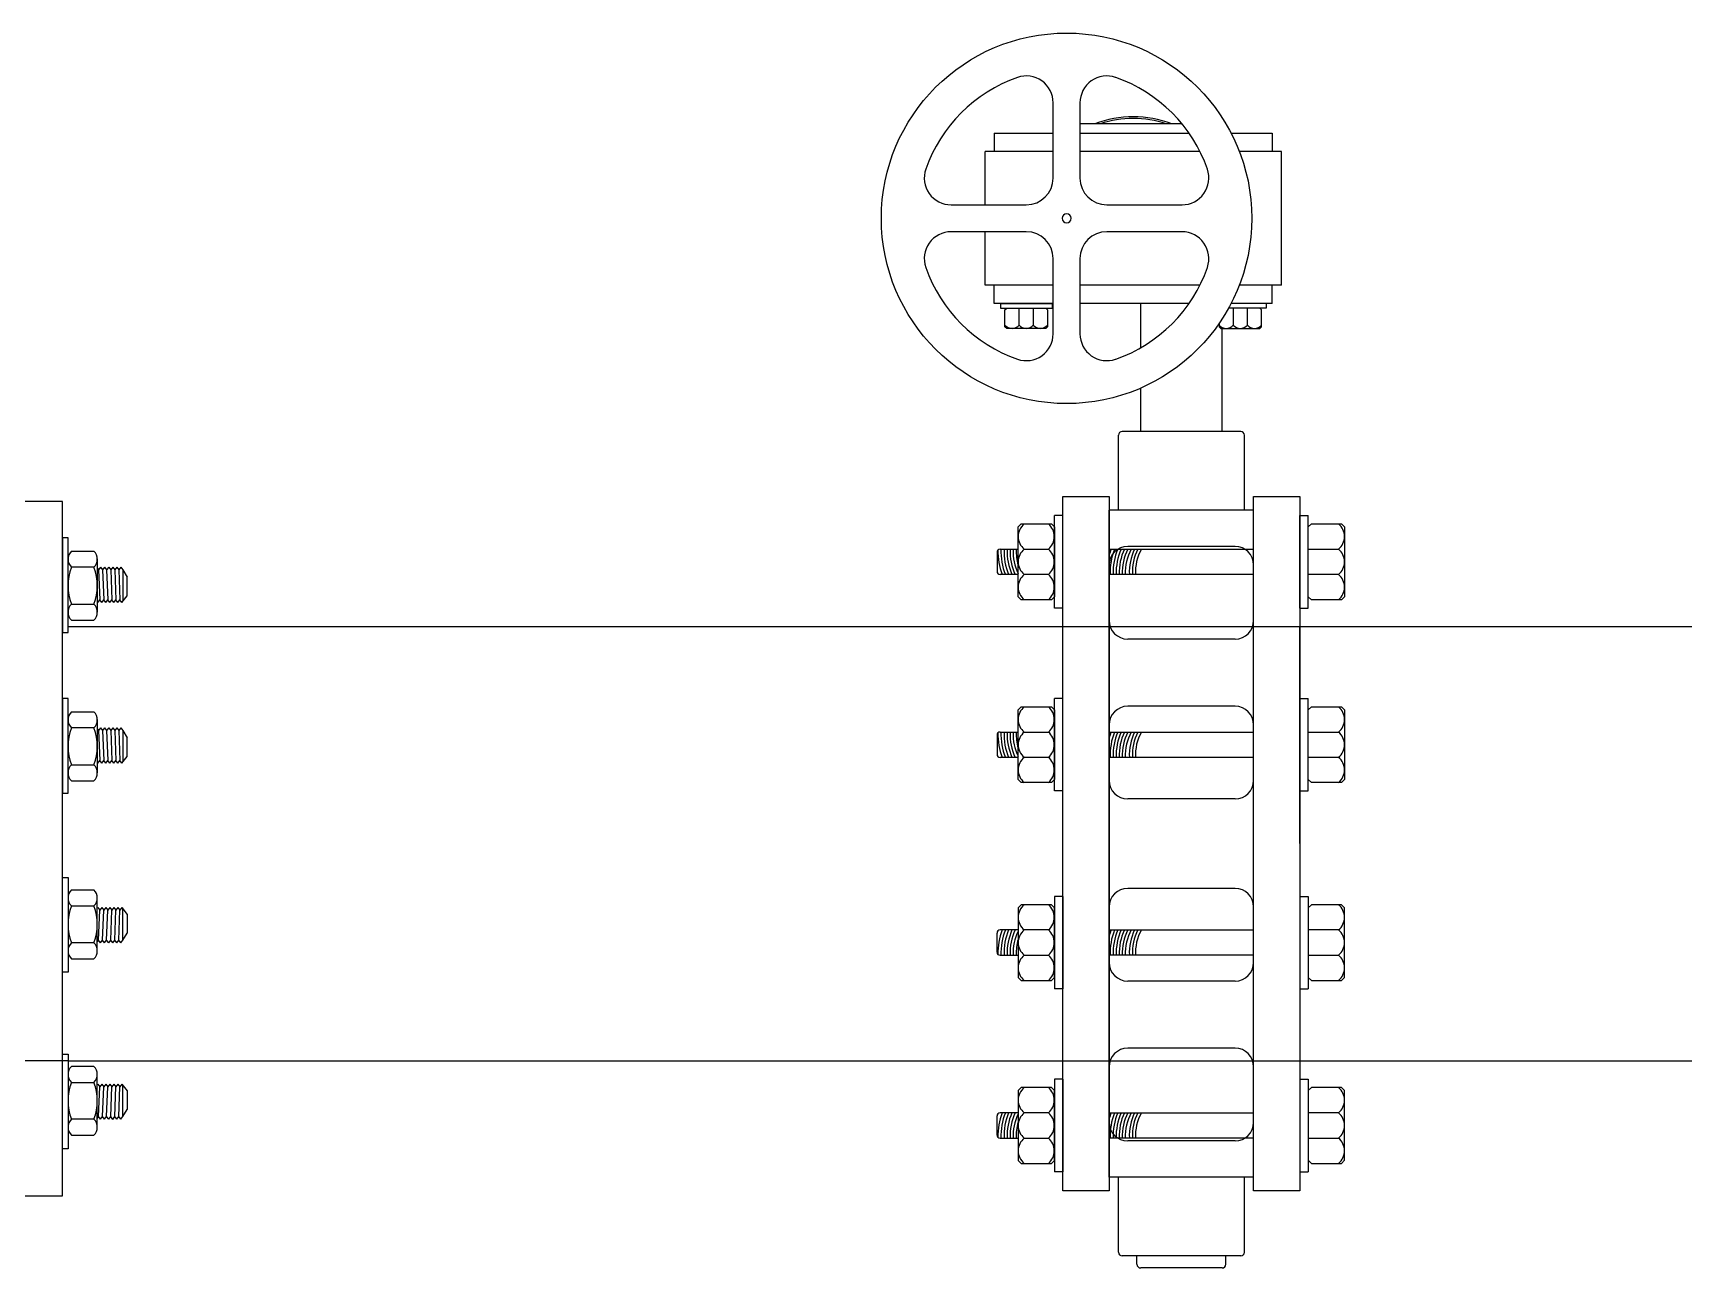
# Model space of a CAD drawing. Header units: inches. Extents: x 51172 to 63334, y -27893 to -10796.
# Drawn here: x 56616.5 to 56996.8, y -27182.1 to -26897.7 of the extents above; entities that cross this region are included whole.
import ezdxf

# ---------------------------------------------------------------- set-up
doc = ezdxf.new("R2010")
doc.units = ezdxf.units.IN
doc.header["$MEASUREMENT"] = 0

msp = doc.modelspace()

# ---------------------------------------------------------------- linework, layer by layer
at = {"linetype": 'Continuous'}
for p, q in [((56851.51, -26931.06), (56851.51, -26913.73)), ((56857.7, -26913.73), (56857.7, -26931.06)), ((56828, -26937.25), (56845.33, -26937.25)), ((56863.88, -26937.25), (56881.21, -26937.25)), ((56845.33, -26943.43), (56828, -26943.43)), ((56881.21, -26943.43), (56863.88, -26943.43)), ((56851.51, -26966.94), (56851.51, -26949.61)), ((56857.7, -26949.61), (56857.7, -26966.94)), ((56839.35, -26959.97), (56839.35, -26961.05)), ((56839.35, -26959.97), (56851.27, -26959.97)), ((56839.35, -26961.05), (56851.27, -26961.05)), ((56840.42, -26961.44), (56840.81, -26961.05)), ((56840.42, -26965.35), (56840.42, -26961.44)), ((56843.68, -26964.94), (56843.68, -26961.05)), ((56846.94, -26961.05), (56846.94, -26964.94)), ((56850.19, -26961.44), (56849.8, -26961.05)), ((56850.19, -26961.44), (56850.19, -26965.35)), ((56851.27, -26959.97), (56851.27, -26961.05)), ((56900.59, -26961.05), (56891.92, -26961.05)), ((56900.59, -26959.97), (56892.49, -26959.97)), ((56893, -26961.05), (56893, -26964.94)), ((56896.26, -26964.94), (56896.26, -26961.05)), ((56899.51, -26961.44), (56899.12, -26961.05)), ((56899.51, -26965.35), (56899.51, -26961.44)), ((56900.59, -26959.97), (56900.59, -26961.05)), ((56840.81, -26965.74), (56840.42, -26965.35)), ((56849.8, -26965.74), (56840.81, -26965.74)), ((56850.19, -26965.35), (56849.8, -26965.74)), ((56889.74, -26964.55), (56889.74, -26965.35)), ((56889.74, -26965.35), (56890.13, -26965.74)), ((56890.13, -26965.74), (56899.12, -26965.74)), ((56899.12, -26965.74), (56899.51, -26965.35)), ((56853.75, -27164.33), (56853.75, -27004.39)), ((56853.75, -27004.39), (56864.42, -27004.39)), ((56864.42, -27004.39), (56864.42, -27164.33)), ((56897.71, -27004.39), (56908.37, -27004.39)), ((56897.71, -27164.33), (56897.71, -27004.39)), ((56908.37, -27004.39), (56908.37, -27164.33)), ((56864.42, -27161.17), (56864.42, -27007.55)), ((56844.15, -27010.73), (56843.45, -27011.43)), ((56843.45, -27027.49), (56843.45, -27011.43)), ((56844.15, -27010.73), (56851.13, -27010.73)), ((56851.13, -27010.73), (56851.83, -27011.43)), ((56851.83, -27030.1), (56851.83, -27008.81)), ((56853.75, -27008.81), (56851.83, -27008.81)), ((56851.83, -27011.43), (56851.83, -27027.49)), ((56853.75, -27030.1), (56853.75, -27008.81)), ((56908.37, -27008.81), (56910.3, -27008.81)), ((56908.37, -27030.1), (56908.37, -27008.81)), ((56910.3, -27030.1), (56910.3, -27008.81)), ((56911, -27010.73), (56910.3, -27011.43)), ((56911, -27010.73), (56917.98, -27010.73)), ((56917.98, -27010.73), (56918.67, -27011.43)), ((56918.67, -27011.43), (56918.67, -27027.48)), ((56838.59, -27017.25), (56838.59, -27021.67)), ((56839.29, -27016.55), (56843.45, -27016.55)), ((56844.84, -27016.55), (56850.41, -27016.55)), ((56864.42, -27016.55), (56897.71, -27016.55)), ((56910.3, -27016.55), (56917.26, -27016.55)), ((56843.45, -27022.37), (56839.29, -27022.37)), ((56850.41, -27022.37), (56844.84, -27022.37)), ((56897.71, -27022.37), (56864.42, -27022.37)), ((56917.26, -27022.37), (56910.3, -27022.37)), ((56844.15, -27028.18), (56843.45, -27027.49)), ((56851.83, -27027.49), (56851.13, -27028.18)), ((56911, -27028.18), (56910.3, -27027.48)), ((56918.67, -27027.48), (56917.98, -27028.18)), ((56851.13, -27028.18), (56844.15, -27028.18)), ((56853.75, -27030.1), (56851.83, -27030.1)), ((56908.37, -27030.1), (56910.3, -27030.1)), ((56917.98, -27028.18), (56911, -27028.18)), ((56844.15, -27052.85), (56843.45, -27053.54)), ((56843.45, -27069.6), (56843.45, -27053.54)), ((56844.15, -27052.85), (56851.13, -27052.85)), ((56851.13, -27052.85), (56851.83, -27053.54)), ((56853.75, -27050.93), (56851.83, -27050.93)), ((56851.83, -27072.22), (56851.83, -27050.93)), ((56851.83, -27053.54), (56851.83, -27069.6)), ((56853.75, -27072.22), (56853.75, -27050.93)), ((56908.37, -27050.93), (56910.3, -27050.93)), ((56908.37, -27072.22), (56908.37, -27050.93)), ((56910.3, -27072.22), (56910.3, -27050.93)), ((56911, -27052.85), (56910.3, -27053.55)), ((56911, -27052.85), (56917.98, -27052.85)), ((56917.98, -27052.85), (56918.67, -27053.55)), ((56918.67, -27053.55), (56918.67, -27069.6)), ((56838.59, -27059.36), (56838.59, -27063.79)), ((56839.29, -27058.66), (56843.45, -27058.66)), ((56844.84, -27058.66), (56850.41, -27058.66)), ((56864.42, -27058.66), (56897.71, -27058.66)), ((56910.3, -27058.67), (56917.26, -27058.67)), ((56843.45, -27064.48), (56839.29, -27064.48)), ((56850.41, -27064.48), (56844.84, -27064.48)), ((56897.71, -27064.48), (56864.42, -27064.48)), ((56917.26, -27064.48), (56910.3, -27064.48)), ((56844.15, -27070.3), (56843.45, -27069.6)), ((56851.13, -27070.3), (56844.15, -27070.3)), ((56851.83, -27069.6), (56851.13, -27070.3)), ((56853.75, -27072.22), (56851.83, -27072.22)), ((56908.37, -27072.22), (56910.3, -27072.22)), ((56911, -27070.3), (56910.3, -27069.6)), ((56917.98, -27070.3), (56911, -27070.3)), ((56918.67, -27069.6), (56917.98, -27070.3)), ((56844.15, -27098.42), (56843.45, -27099.12)), ((56843.45, -27099.12), (56843.45, -27115.18)), ((56851.13, -27098.42), (56844.15, -27098.42)), ((56851.83, -27099.12), (56851.13, -27098.42)), ((56853.75, -27096.5), (56851.83, -27096.5)), ((56851.83, -27096.5), (56851.83, -27117.8)), ((56851.83, -27115.18), (56851.83, -27099.12)), ((56853.75, -27096.5), (56853.75, -27117.8)), ((56908.37, -27096.5), (56910.3, -27096.5)), ((56908.37, -27096.5), (56908.37, -27117.8)), ((56910.3, -27096.5), (56910.3, -27117.8)), ((56911, -27098.43), (56910.3, -27099.12)), ((56917.98, -27098.43), (56911, -27098.43)), ((56918.67, -27099.12), (56917.98, -27098.43)), ((56918.67, -27115.18), (56918.67, -27099.12)), ((56838.59, -27109.36), (56838.59, -27104.94)), ((56843.45, -27104.24), (56839.29, -27104.24)), ((56850.41, -27104.24), (56844.84, -27104.24)), ((56864.42, -27104.24), (56897.71, -27104.24)), ((56917.26, -27104.24), (56910.3, -27104.24)), ((56839.29, -27110.06), (56843.45, -27110.06)), ((56844.84, -27110.06), (56850.41, -27110.06)), ((56897.71, -27110.06), (56864.42, -27110.06)), ((56910.3, -27110.06), (56917.26, -27110.06)), ((56844.15, -27115.88), (56843.45, -27115.18)), ((56851.13, -27115.88), (56851.83, -27115.18)), ((56911, -27115.88), (56910.3, -27115.18)), ((56917.98, -27115.88), (56918.67, -27115.18)), ((56844.15, -27115.88), (56851.13, -27115.88)), ((56853.75, -27117.8), (56851.83, -27117.8)), ((56908.37, -27117.8), (56910.3, -27117.8)), ((56911, -27115.88), (56917.98, -27115.88)), ((56844.15, -27140.54), (56843.45, -27141.24)), ((56843.45, -27141.24), (56843.45, -27157.3)), ((56851.13, -27140.54), (56844.15, -27140.54)), ((56851.83, -27141.24), (56851.13, -27140.54)), ((56853.75, -27138.62), (56851.83, -27138.62)), ((56851.83, -27138.62), (56851.83, -27159.92)), ((56851.83, -27157.3), (56851.83, -27141.24)), ((56853.75, -27138.62), (56853.75, -27159.92)), ((56908.37, -27138.62), (56910.3, -27138.62)), ((56908.37, -27138.62), (56908.37, -27159.92)), ((56910.3, -27138.62), (56910.3, -27159.92)), ((56911, -27140.54), (56910.3, -27141.24)), ((56917.98, -27140.54), (56911, -27140.54)), ((56918.67, -27141.24), (56917.98, -27140.54)), ((56918.67, -27157.29), (56918.67, -27141.24)), ((56838.59, -27151.48), (56838.59, -27147.06)), ((56843.45, -27146.36), (56839.29, -27146.36)), ((56850.41, -27146.36), (56844.84, -27146.36)), ((56864.42, -27146.36), (56897.71, -27146.36)), ((56917.26, -27146.36), (56910.3, -27146.36)), ((56839.29, -27152.18), (56843.45, -27152.18)), ((56844.84, -27152.18), (56850.41, -27152.18)), ((56897.71, -27152.18), (56864.42, -27152.18)), ((56910.3, -27152.18), (56917.26, -27152.18)), ((56844.15, -27158), (56843.45, -27157.3)), ((56844.15, -27158), (56851.13, -27158)), ((56851.13, -27158), (56851.83, -27157.3)), ((56853.75, -27159.92), (56851.83, -27159.92)), ((56908.37, -27159.92), (56910.3, -27159.92)), ((56911, -27157.99), (56910.3, -27157.29)), ((56911, -27157.99), (56917.98, -27157.99)), ((56917.98, -27157.99), (56918.67, -27157.29)), ((56864.42, -27164.33), (56853.75, -27164.33)), ((56908.37, -27164.33), (56897.71, -27164.33))]:
    msp.add_line(p, q, dxfattribs=at)
for p, q in [((56837.96, -26920.71), (56837.96, -26924.97)), ((56837.96, -26920.71), (56851.51, -26920.71)), ((56881.19, -26918.57), (56857.7, -26918.57)), ((56857.7, -26920.71), (56882.8, -26920.71)), ((56892.49, -26920.71), (56901.97, -26920.71)), ((56901.97, -26920.71), (56901.97, -26924.97)), ((56835.83, -26937.41), (56835.83, -26924.97)), ((56851.51, -26924.97), (56835.83, -26924.97)), ((56885.33, -26924.97), (56857.7, -26924.97)), ((56904.11, -26924.97), (56894.42, -26924.97)), ((56904.11, -26955.7), (56904.11, -26924.97)), ((56835.83, -26955.7), (56835.83, -26943.27)), ((56851.51, -26955.7), (56835.83, -26955.7)), ((56837.96, -26959.97), (56837.96, -26955.7)), ((56885.33, -26955.7), (56857.7, -26955.7)), ((56904.11, -26955.7), (56894.42, -26955.7)), ((56901.97, -26959.97), (56901.97, -26955.7)), ((56851.51, -26959.97), (56837.96, -26959.97)), ((56882.8, -26959.97), (56857.7, -26959.97)), ((56871.68, -26970.15), (56871.68, -26959.97)), ((56901.97, -26959.97), (56892.49, -26959.97)), ((56890.45, -26989.41), (56890.45, -26965.74)), ((56871.68, -26989.41), (56871.68, -26979.45)), ((56894.72, -26989.41), (56867.41, -26989.41)), ((56866.55, -27007.55), (56866.55, -26990.27)), ((56895.57, -27007.55), (56895.57, -26990.27)), ((56897.71, -27007.55), (56864.42, -27007.55)), ((56897.71, -27161.17), (56897.71, -27007.55)), ((56893.44, -27015.91), (56868.69, -27015.91)), ((56625.34, -27017.01), (56630.53, -27017.01)), ((56631.3, -27018.77), (56631.3, -27031.05)), ((56630.53, -27020.72), (56625.34, -27020.72)), ((56631.3, -27020.92), (56631.61, -27021.32)), ((56632.07, -27020.72), (56631.61, -27021.32)), ((56631.61, -27021.32), (56631.89, -27028.22)), ((56632.07, -27020.72), (56632.54, -27021.32)), ((56633, -27020.72), (56632.54, -27021.32)), ((56632.54, -27021.32), (56632.81, -27028.22)), ((56633, -27020.72), (56633.46, -27021.32)), ((56633.93, -27020.72), (56633.46, -27021.32)), ((56633.46, -27021.32), (56633.74, -27028.22)), ((56633.93, -27020.72), (56634.39, -27021.32)), ((56634.88, -27020.68), (56634.39, -27021.32)), ((56634.39, -27021.32), (56634.67, -27028.22)), ((56634.88, -27020.68), (56635.37, -27021.32)), ((56635.36, -27021.32), (56635.59, -27028.22)), ((56635.83, -27020.71), (56635.37, -27021.32)), ((56635.83, -27020.72), (56636.29, -27021.32)), ((56636.75, -27020.72), (56636.29, -27021.32)), ((56636.29, -27021.32), (56636.52, -27028.22)), ((56636.75, -27020.72), (56637.22, -27021.32)), ((56637.22, -27021.32), (56638.17, -27022.97)), ((56637.22, -27021.32), (56637.22, -27028.53)), ((56638.17, -27027.27), (56638.17, -27022.97)), ((56636.98, -27028.82), (56638.17, -27027.27)), ((56625.34, -27029.2), (56630.53, -27029.2)), ((56631.42, -27028.82), (56631.3, -27028.66)), ((56631.42, -27028.82), (56631.89, -27028.22)), ((56632.35, -27028.82), (56631.89, -27028.22)), ((56632.35, -27028.82), (56632.81, -27028.22)), ((56633.28, -27028.82), (56632.81, -27028.22)), ((56633.28, -27028.82), (56633.74, -27028.22)), ((56634.2, -27028.82), (56633.74, -27028.22)), ((56634.2, -27028.82), (56634.67, -27028.22)), ((56635.13, -27028.82), (56634.67, -27028.22)), ((56635.13, -27028.82), (56635.59, -27028.22)), ((56636.06, -27028.82), (56635.59, -27028.22)), ((56636.06, -27028.82), (56636.52, -27028.22)), ((56636.98, -27028.82), (56636.52, -27028.22)), ((56624.58, -27034.36), (57188.12, -27034.36)), ((56625.34, -27032.9), (56630.53, -27032.9)), ((56908.37, -27084.36), (56908.37, -27034.36)), ((56893.44, -27037.25), (56868.69, -27037.25)), ((56625.34, -27054.02), (56630.53, -27054.02)), ((56893.44, -27052.72), (56868.69, -27052.72)), ((56630.53, -27057.72), (56625.34, -27057.72)), ((56631.3, -27055.77), (56631.3, -27068.05)), ((56631.3, -27057.92), (56631.61, -27058.32)), ((56632.07, -27057.72), (56631.61, -27058.32)), ((56632.07, -27057.72), (56632.54, -27058.32)), ((56633, -27057.72), (56632.54, -27058.32)), ((56633, -27057.72), (56633.46, -27058.32)), ((56633.93, -27057.72), (56633.46, -27058.32)), ((56633.93, -27057.72), (56634.39, -27058.32)), ((56634.88, -27057.68), (56634.39, -27058.32)), ((56634.88, -27057.68), (56635.37, -27058.32)), ((56635.83, -27057.71), (56635.37, -27058.32)), ((56635.83, -27057.72), (56636.29, -27058.32)), ((56636.75, -27057.72), (56636.29, -27058.32)), ((56636.75, -27057.72), (56637.22, -27058.32)), ((56631.61, -27058.32), (56631.89, -27065.22)), ((56632.54, -27058.32), (56632.81, -27065.22)), ((56633.46, -27058.32), (56633.74, -27065.22)), ((56634.39, -27058.32), (56634.67, -27065.22)), ((56635.36, -27058.32), (56635.59, -27065.22)), ((56636.29, -27058.32), (56636.52, -27065.22)), ((56637.22, -27058.32), (56637.22, -27065.53)), ((56637.22, -27058.32), (56638.17, -27059.97)), ((56638.17, -27064.28), (56638.17, -27059.97)), ((56631.42, -27065.82), (56631.3, -27065.66)), ((56631.42, -27065.82), (56631.89, -27065.22)), ((56632.35, -27065.82), (56631.89, -27065.22)), ((56632.35, -27065.82), (56632.81, -27065.22)), ((56633.28, -27065.82), (56632.81, -27065.22)), ((56633.28, -27065.82), (56633.74, -27065.22)), ((56634.2, -27065.82), (56633.74, -27065.22)), ((56634.2, -27065.82), (56634.67, -27065.22)), ((56635.13, -27065.82), (56634.67, -27065.22)), ((56635.13, -27065.82), (56635.59, -27065.22)), ((56636.06, -27065.82), (56635.59, -27065.22)), ((56636.06, -27065.82), (56636.52, -27065.22)), ((56636.98, -27065.82), (56636.52, -27065.22)), ((56636.98, -27065.82), (56638.17, -27064.28)), ((56625.34, -27066.2), (56630.53, -27066.2)), ((56625.34, -27069.91), (56630.53, -27069.91)), ((56893.44, -27074.06), (56868.69, -27074.06)), ((56625.34, -27095.01), (56630.53, -27095.01)), ((56893.44, -27094.67), (56868.69, -27094.67)), ((56625.34, -27098.71), (56630.53, -27098.71)), ((56631.3, -27109.14), (56631.3, -27096.86)), ((56631.42, -27099.09), (56631.3, -27099.25)), ((56631.42, -27099.09), (56631.89, -27099.7)), ((56631.61, -27106.59), (56631.89, -27099.7)), ((56632.35, -27099.09), (56631.89, -27099.7)), ((56632.35, -27099.09), (56632.81, -27099.7)), ((56632.54, -27106.59), (56632.81, -27099.7)), ((56633.28, -27099.09), (56632.81, -27099.7)), ((56633.28, -27099.09), (56633.74, -27099.7)), ((56633.46, -27106.59), (56633.74, -27099.7)), ((56634.2, -27099.09), (56633.74, -27099.7)), ((56634.2, -27099.09), (56634.67, -27099.7)), ((56634.39, -27106.59), (56634.67, -27099.7)), ((56635.13, -27099.09), (56634.67, -27099.7)), ((56635.13, -27099.09), (56635.59, -27099.7)), ((56635.36, -27106.59), (56635.59, -27099.7)), ((56636.06, -27099.09), (56635.59, -27099.7)), ((56636.06, -27099.09), (56636.52, -27099.7)), ((56636.29, -27106.59), (56636.52, -27099.7)), ((56636.98, -27099.09), (56636.52, -27099.7)), ((56636.98, -27099.09), (56638.17, -27100.64)), ((56637.22, -27106.59), (56637.22, -27099.38)), ((56638.17, -27100.64), (56638.17, -27104.94)), ((56630.53, -27107.2), (56625.34, -27107.2)), ((56631.3, -27107), (56631.61, -27106.59)), ((56632.07, -27107.2), (56631.61, -27106.59)), ((56632.07, -27107.2), (56632.54, -27106.59)), ((56633, -27107.2), (56632.54, -27106.59)), ((56633, -27107.2), (56633.46, -27106.59)), ((56633.93, -27107.2), (56633.46, -27106.59)), ((56633.93, -27107.2), (56634.39, -27106.59)), ((56634.88, -27107.23), (56634.39, -27106.59)), ((56634.88, -27107.23), (56635.37, -27106.6)), ((56635.83, -27107.2), (56635.37, -27106.6)), ((56635.83, -27107.2), (56636.29, -27106.59)), ((56636.75, -27107.2), (56636.29, -27106.59)), ((56636.75, -27107.2), (56637.22, -27106.59)), ((56637.22, -27106.59), (56638.17, -27104.94)), ((56625.34, -27110.9), (56630.53, -27110.9)), ((56893.44, -27116), (56868.69, -27116)), ((56893.44, -27131.47), (56868.69, -27131.47)), ((56624.58, -27134.36), (56594.8, -27134.36)), ((56624.58, -27134.36), (57182.17, -27134.36)), ((56625.34, -27135.64), (56630.53, -27135.64)), ((56631.3, -27149.78), (56631.3, -27137.5)), ((56625.34, -27139.35), (56630.53, -27139.35)), ((56631.42, -27139.73), (56631.3, -27139.89)), ((56631.42, -27139.73), (56631.89, -27140.33)), ((56631.61, -27147.23), (56631.89, -27140.33)), ((56632.35, -27139.73), (56631.89, -27140.33)), ((56632.35, -27139.73), (56632.81, -27140.33)), ((56632.54, -27147.23), (56632.81, -27140.33)), ((56633.28, -27139.73), (56632.81, -27140.33)), ((56633.28, -27139.73), (56633.74, -27140.33)), ((56633.46, -27147.23), (56633.74, -27140.33)), ((56634.2, -27139.73), (56633.74, -27140.33)), ((56634.2, -27139.73), (56634.67, -27140.33)), ((56634.39, -27147.23), (56634.67, -27140.33)), ((56635.13, -27139.73), (56634.67, -27140.33)), ((56635.13, -27139.73), (56635.59, -27140.33)), ((56635.36, -27147.23), (56635.59, -27140.33)), ((56636.06, -27139.73), (56635.59, -27140.33)), ((56636.06, -27139.73), (56636.52, -27140.33)), ((56636.29, -27147.23), (56636.52, -27140.33)), ((56636.98, -27139.73), (56636.52, -27140.33)), ((56636.98, -27139.73), (56638.17, -27141.27)), ((56637.22, -27147.23), (56637.22, -27140.02)), ((56638.17, -27141.27), (56638.17, -27145.58)), ((56637.22, -27147.23), (56638.17, -27145.58)), ((56630.53, -27147.83), (56625.34, -27147.83)), ((56631.3, -27147.63), (56631.61, -27147.23)), ((56632.07, -27147.83), (56631.61, -27147.23)), ((56632.07, -27147.83), (56632.54, -27147.23)), ((56633, -27147.83), (56632.54, -27147.23)), ((56633, -27147.83), (56633.46, -27147.23)), ((56633.93, -27147.83), (56633.46, -27147.23)), ((56633.93, -27147.83), (56634.39, -27147.23)), ((56634.88, -27147.87), (56634.39, -27147.23)), ((56634.88, -27147.87), (56635.37, -27147.23)), ((56635.83, -27147.84), (56635.37, -27147.23)), ((56635.83, -27147.83), (56636.29, -27147.23)), ((56636.75, -27147.83), (56636.29, -27147.23)), ((56636.75, -27147.83), (56637.22, -27147.23)), ((56625.34, -27151.53), (56630.53, -27151.53)), ((56893.44, -27152.81), (56868.69, -27152.81)), ((56897.71, -27161.17), (56864.42, -27161.17)), ((56866.55, -27178.46), (56866.55, -27161.17)), ((56895.57, -27178.46), (56895.57, -27161.17)), ((56894.72, -27179.31), (56867.41, -27179.31)), ((56870.82, -27181.23), (56870.82, -27179.31)), ((56891.31, -27181.23), (56891.31, -27179.31)), ((56890.45, -27182.08), (56871.68, -27182.08))]:
    msp.add_line(p, q)
for points in [[(56623.3, -27005.55), (56609.69, -27005.55), (56609.69, -27165.49), (56623.3, -27165.49)], [(56624.58, -27013.93), (56623.3, -27013.93), (56623.3, -27035.72), (56624.58, -27035.72)], [(56624.58, -27050.93), (56623.3, -27050.93), (56623.3, -27072.72), (56624.58, -27072.72)], [(56624.58, -27113.99), (56623.3, -27113.99), (56623.3, -27092.19), (56624.58, -27092.19)], [(56624.58, -27154.62), (56623.3, -27154.62), (56623.3, -27132.83), (56624.58, -27132.83)]]:
    msp.add_lwpolyline(points, close=True)
msp.add_circle((56854.61, -26940.34), 42.67, dxfattribs=at)
for centre, radius, start, end in [((56854.61, -26940.34), 34.36, 109.2185, 160.7815), ((56845.33, -26913.73), 6.18, 0, 109.2185), ((56863.88, -26913.73), 6.18, 70.7815, 180), ((56854.61, -26940.34), 34.36, 19.2185, 70.7815), ((56828, -26931.06), 6.18, 160.7815, 270), ((56845.33, -26931.06), 6.18, 270, 360), ((56863.88, -26931.06), 6.18, 180, 270), ((56881.21, -26931.06), 6.18, 270, 19.2185), ((56828, -26949.61), 6.18, 90, 199.2185), ((56845.33, -26949.61), 6.18, 0, 90), ((56863.88, -26949.61), 6.18, 90, 180), ((56881.21, -26949.61), 6.18, 340.7815, 90), ((56854.61, -26940.34), 34.36, 199.2185, 250.7815), ((56854.61, -26940.34), 34.36, 289.2185, 340.7815), ((56842.05, -26963.61), 2.11, 219.3849, 320.6151), ((56845.31, -26963.61), 2.11, 219.3849, 320.6151), ((56848.57, -26963.61), 2.11, 219.3849, 320.6151), ((56891.37, -26963.61), 2.11, 219.3849, 320.6151), ((56894.63, -26963.61), 2.11, 219.3849, 320.6151), ((56897.89, -26963.61), 2.11, 219.3849, 320.6151), ((56845.33, -26966.94), 6.18, 250.7815, 0), ((56863.88, -26966.94), 6.18, 180, 289.2185), ((56847.23, -27013.64), 3.76, 129.3849, 230.6151), ((56848.02, -27013.64), 3.76, 309.3849, 50.6151), ((56914.87, -27013.64), 3.76, 309.3849, 50.6151), ((56839.29, -27017.25), 0.698, 90, 180), ((56854.07, -27017.02), 15.27, 178.9617, 200.4885), ((56854.07, -27017.02), 14.58, 178.1407, 201.5176), ((56854.07, -27017.02), 13.88, 178.1407, 202.6587), ((56854.07, -27017.02), 13.18, 178.1407, 203.9319), ((56854.07, -27017.02), 12.48, 178.1407, 205.3626), ((56854.07, -27017.02), 11.78, 178.1407, 205.6381), ((56854.07, -27017.02), 11.08, 178.1407, 196.5975), ((56847.23, -27019.46), 3.76, 129.3849, 230.6151), ((56848.02, -27019.46), 3.76, 309.3849, 50.6151), ((56878.45, -27021.89), 14.58, 158.4824, 164.3117), ((56879.21, -27021.89), 14.58, 158.4824, 181.8593), ((56879.21, -27021.89), 13.88, 157.3413, 181.9529), ((56879.21, -27021.89), 13.18, 156.0681, 182.0564), ((56879.21, -27021.89), 12.48, 154.6374, 182.1715), ((56879.21, -27021.89), 11.78, 153.0169, 182.3003), ((56879.21, -27021.89), 11.08, 151.1637, 182.4453), ((56881.54, -27021.89), 12.48, 154.6374, 182.1715), ((56881.54, -27021.89), 11.78, 153.0169, 182.3003), ((56881.54, -27021.89), 11.08, 151.1637, 182.4453), ((56914.87, -27019.46), 3.76, 309.3849, 50.6151), ((56839.29, -27021.67), 0.698, 180, 270), ((56847.23, -27025.27), 3.76, 129.3849, 230.6151), ((56848.02, -27025.27), 3.76, 309.3849, 50.6151), ((56914.87, -27025.27), 3.76, 309.3849, 50.6151), ((56847.23, -27055.76), 3.76, 129.3849, 230.6151), ((56848.02, -27055.76), 3.76, 309.3849, 50.6151), ((56914.87, -27055.76), 3.76, 309.3849, 50.6151), ((56839.29, -27059.36), 0.698, 90, 180), ((56854.07, -27059.14), 15.27, 178.9617, 200.4885), ((56854.07, -27059.14), 14.58, 178.1407, 201.5176), ((56854.07, -27059.14), 13.88, 178.1407, 202.6587), ((56854.07, -27059.14), 13.18, 178.1407, 203.9319), ((56854.07, -27059.14), 12.48, 178.1407, 205.3626), ((56854.07, -27059.14), 11.78, 178.1407, 205.6381), ((56854.07, -27059.14), 11.08, 178.1407, 196.5975), ((56847.23, -27061.57), 3.76, 129.3849, 230.6151), ((56848.02, -27061.57), 3.76, 309.3849, 50.6151), ((56878.45, -27064.01), 14.58, 158.4824, 164.3117), ((56879.21, -27064.01), 14.58, 158.4824, 181.8593), ((56879.21, -27064.01), 13.88, 157.3413, 181.9529), ((56879.21, -27064.01), 13.18, 156.0681, 182.0564), ((56879.21, -27064.01), 12.48, 154.6374, 182.1715), ((56879.21, -27064.01), 11.78, 153.0169, 182.3003), ((56879.21, -27064.01), 11.08, 151.1637, 182.4453), ((56881.54, -27064.01), 12.48, 154.6374, 182.1715), ((56881.54, -27064.01), 11.78, 153.0169, 182.3003), ((56881.54, -27064.01), 11.08, 151.1637, 182.4453), ((56914.87, -27061.57), 3.76, 309.3849, 50.6151), ((56839.29, -27063.79), 0.698, 180, 270), ((56847.23, -27067.39), 3.76, 129.3849, 230.6151), ((56848.02, -27067.39), 3.76, 309.3849, 50.6151), ((56914.87, -27067.39), 3.76, 309.3849, 50.6151), ((56847.23, -27101.33), 3.76, 129.3849, 230.6151), ((56848.02, -27101.33), 3.76, 309.3849, 50.6151), ((56914.87, -27101.33), 3.76, 309.3849, 50.6151), ((56839.29, -27104.94), 0.698, 90, 180), ((56854.07, -27109.59), 15.27, 159.5115, 181.0383), ((56854.07, -27109.59), 14.58, 158.4824, 181.8593), ((56854.07, -27109.59), 13.88, 157.3413, 181.8593), ((56854.07, -27109.59), 13.18, 156.0681, 181.8593), ((56854.07, -27109.59), 12.48, 154.6374, 181.8593), ((56854.07, -27109.59), 11.78, 154.3619, 181.8593), ((56854.07, -27109.59), 11.08, 163.4025, 181.8593), ((56847.23, -27107.15), 3.76, 129.3849, 230.6151), ((56848.02, -27107.15), 3.76, 309.3849, 50.6151), ((56878.45, -27109.59), 14.58, 158.4824, 164.3117), ((56879.21, -27109.59), 14.58, 158.4824, 181.8593), ((56879.21, -27109.59), 13.88, 157.3413, 181.9529), ((56879.21, -27109.59), 13.18, 156.0681, 182.0564), ((56879.21, -27109.59), 12.48, 154.6374, 182.1715), ((56879.21, -27109.59), 11.78, 153.0169, 182.3003), ((56879.21, -27109.59), 11.08, 151.1637, 182.4453), ((56881.54, -27109.59), 12.48, 154.6374, 182.1715), ((56881.54, -27109.59), 11.78, 153.0169, 182.3003), ((56881.54, -27109.59), 11.08, 151.1637, 182.4453), ((56914.87, -27107.15), 3.76, 309.3849, 50.6151), ((56839.29, -27109.36), 0.698, 180, 270), ((56847.23, -27112.97), 3.76, 129.3849, 230.6151), ((56848.02, -27112.97), 3.76, 309.3849, 50.6151), ((56914.87, -27112.97), 3.76, 309.3849, 50.6151), ((56847.23, -27143.45), 3.76, 129.3849, 230.6151), ((56848.02, -27143.45), 3.76, 309.3849, 50.6151), ((56914.87, -27143.45), 3.76, 309.3849, 50.6151), ((56839.29, -27147.06), 0.698, 90, 180), ((56854.07, -27151.7), 15.27, 159.5115, 181.0383), ((56854.07, -27151.7), 14.58, 158.4824, 181.8593), ((56854.07, -27151.7), 13.88, 157.3413, 181.9529), ((56854.07, -27151.7), 13.18, 156.0681, 182.0564), ((56854.07, -27151.7), 12.48, 154.6374, 182.1715), ((56854.07, -27151.7), 11.78, 154.3619, 182.3003), ((56854.07, -27151.7), 11.08, 163.4025, 182.4453), ((56847.23, -27149.27), 3.76, 129.3849, 230.6151), ((56848.02, -27149.27), 3.76, 309.3849, 50.6151), ((56878.45, -27151.7), 14.58, 158.4824, 164.3117), ((56879.21, -27151.7), 14.58, 158.4824, 181.8593), ((56879.21, -27151.7), 13.88, 157.3413, 181.9529), ((56879.21, -27151.7), 13.18, 156.0681, 182.0564), ((56879.21, -27151.7), 12.48, 154.6374, 182.1715), ((56879.21, -27151.7), 11.78, 153.0169, 182.3003), ((56879.21, -27151.7), 11.08, 151.1637, 182.4453), ((56881.54, -27151.7), 12.48, 154.6374, 182.1715), ((56881.54, -27151.7), 11.78, 153.0169, 182.3003), ((56881.54, -27151.7), 11.08, 151.1637, 182.4453), ((56914.87, -27149.27), 3.76, 309.3849, 50.6151), ((56839.29, -27151.48), 0.698, 180, 270), ((56847.23, -27155.09), 3.76, 129.3849, 230.6151), ((56848.02, -27155.09), 3.76, 309.3849, 50.6151), ((56914.87, -27155.08), 3.76, 309.3849, 50.6151)]:
    msp.add_arc(centre, radius, start, end, dxfattribs=at)
for centre, radius, start, end in [((56869.97, -26941.97), 25.03, 69.1997, 110.8003), ((56869.97, -26941.97), 24.6, 71.9972, 108.0028), ((56854.61, -26940.34), 1.05, 0, 180), ((56854.61, -26940.34), 1.05, 180, 0), ((56867.41, -26990.27), 0.853, 90, 180), ((56894.72, -26990.27), 0.853, 0, 90), ((56868.69, -27020.18), 4.27, 90, 180), ((56893.44, -27020.18), 4.27, 0, 90), ((56627.19, -27018.87), 2.61, 134.9141, 225.0859), ((56628.69, -27018.87), 2.61, 314.9141, 45.0859), ((56636.56, -27024.96), 11.99, 159.2913, 200.7087), ((56619.31, -27024.96), 11.99, 339.2913, 20.7087), ((56627.19, -27031.05), 2.62, 135.0088, 224.9912), ((56628.68, -27031.05), 2.62, 315.0088, 44.9912), ((56868.69, -27032.98), 4.27, 180, 270), ((56893.44, -27032.98), 4.27, 270, 0), ((56627.19, -27055.87), 2.61, 134.9141, 225.0859), ((56628.69, -27055.87), 2.61, 314.9141, 45.0859), ((56868.69, -27056.99), 4.27, 90, 180), ((56893.44, -27056.99), 4.27, 0, 90), ((56636.56, -27061.96), 11.99, 159.2913, 200.7087), ((56619.31, -27061.96), 11.99, 339.2913, 20.7087), ((56627.19, -27068.05), 2.62, 135.0088, 224.9912), ((56628.68, -27068.05), 2.62, 315.0088, 44.9912), ((56868.69, -27069.79), 4.27, 180, 270), ((56893.44, -27069.79), 4.27, 270, 0), ((56627.19, -27096.86), 2.62, 135.0088, 224.9912), ((56628.68, -27096.86), 2.62, 315.0088, 44.9912), ((56868.69, -27098.93), 4.27, 90, 180), ((56893.44, -27098.93), 4.27, 0, 90), ((56636.56, -27102.95), 11.99, 159.2913, 200.7087), ((56619.31, -27102.95), 11.99, 339.2913, 20.7087), ((56627.19, -27109.05), 2.61, 134.9141, 225.0859), ((56628.69, -27109.05), 2.61, 314.9141, 45.0859), ((56868.69, -27111.74), 4.27, 180, 270), ((56893.44, -27111.74), 4.27, 270, 0), ((56868.69, -27135.74), 4.27, 90, 180), ((56893.44, -27135.74), 4.27, 0, 90), ((56627.19, -27137.5), 2.62, 135.0088, 224.9912), ((56628.68, -27137.5), 2.62, 315.0088, 44.9912), ((56636.56, -27143.59), 11.99, 159.2913, 200.7087), ((56619.31, -27143.59), 11.99, 339.2913, 20.7087), ((56627.19, -27149.68), 2.61, 134.9141, 225.0859), ((56628.69, -27149.68), 2.61, 314.9141, 45.0859), ((56868.69, -27148.54), 4.27, 180, 270), ((56893.44, -27148.54), 4.27, 270, 0), ((56867.41, -27178.46), 0.853, 180, 270), ((56894.72, -27178.46), 0.853, 270, 0), ((56871.68, -27181.23), 0.853, 180, 270), ((56890.45, -27181.23), 0.853, 270, 0)]:
    msp.add_arc(centre, radius, start, end)

doc.saveas('drawing.dxf')
